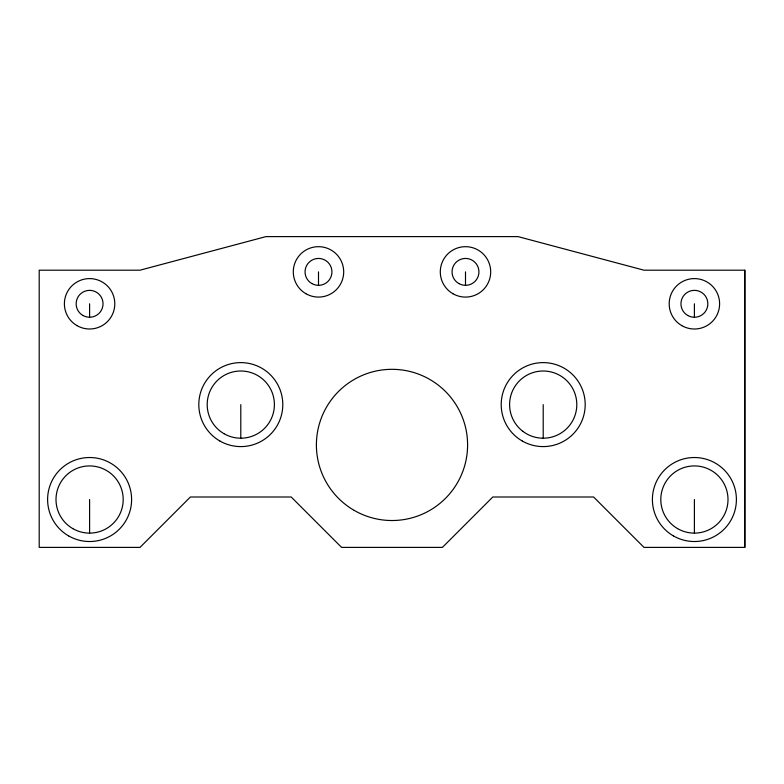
<?xml version="1.0" encoding="UTF-8"?>
<svg xmlns="http://www.w3.org/2000/svg" width="784" height="784" viewBox="0 0 784 784"><rect width="100%" height="100%" fill="white"/><g stroke="black" fill="none" stroke-linecap="round" stroke-linejoin="round"><path stroke-width="1.18" d="M744.8 547.399L744.8 270.196L643.997 270.196L517.999 236.601L266.001 236.601L140.003 270.196L39.2 270.196L39.2 547.399L140.003 547.399L190.404 496.997L291.197 496.997L341.599 547.399L442.401 547.399L492.803 496.997L593.596 496.997L643.997 547.399L744.8 547.399L744.8 270.196M694.399 303.8L694.399 317.236M694.399 499.516L694.399 533.12M543.204 404.603L543.204 438.197M465.5 271.881L465.5 285.317M318.5 271.881L318.5 285.317M240.796 404.603L240.796 438.197M89.601 303.8L89.601 317.236M89.601 499.516L89.601 533.12M522.742 431.259A33.604 33.604 0 0 0 576.514 408.983A33.604 33.604 0 0 0 530.347 373.556A33.604 33.604 0 0 0 522.742 431.259M677.601 528.622A33.604 33.604 0 0 0 728.003 499.516A33.604 33.604 0 0 0 677.601 470.42A33.604 33.604 0 0 0 677.601 528.622M72.804 528.622A33.604 33.604 0 0 0 123.196 499.516A33.604 33.604 0 0 0 72.804 470.42A33.604 33.604 0 0 0 72.804 528.622M223.999 433.699A33.604 33.604 0 0 0 274.4 404.603A33.604 33.604 0 0 0 223.999 375.497A33.604 33.604 0 0 0 223.999 433.699M673.397 535.893A42.003 42.003 0 0 0 736.401 499.516A42.003 42.003 0 0 0 673.397 463.148A42.003 42.003 0 0 0 673.397 535.893M522.203 440.971A42.003 42.003 0 0 0 585.197 404.603A42.003 42.003 0 0 0 522.203 368.225A42.003 42.003 0 0 0 522.203 440.971M458.777 283.524A13.436 13.436 0 0 0 478.936 271.881A13.436 13.436 0 0 0 458.777 260.239A13.436 13.436 0 0 0 458.777 283.524M687.676 315.442A13.436 13.436 0 0 0 707.844 303.8A13.436 13.436 0 0 0 687.676 292.158A13.436 13.436 0 0 0 687.676 315.442M354.201 510.394A75.597 75.597 0 0 0 467.597 444.92A75.597 75.597 0 0 0 354.201 379.446A75.597 75.597 0 0 0 354.201 510.394M82.879 315.442A13.436 13.436 0 0 0 103.037 303.8A13.436 13.436 0 0 0 82.879 292.158A13.436 13.436 0 0 0 82.879 315.442M311.777 283.524A13.436 13.436 0 0 0 331.936 271.881A13.436 13.436 0 0 0 311.777 260.239A13.436 13.436 0 0 0 311.777 283.524M305.897 293.706A25.196 25.196 0 0 0 343.696 271.881A25.196 25.196 0 0 0 305.897 250.057A25.196 25.196 0 0 0 305.897 293.706M219.804 440.971A42.003 42.003 0 0 0 282.799 404.603A42.003 42.003 0 0 0 219.804 368.225A42.003 42.003 0 0 0 219.804 440.971M68.6 535.893A42.003 42.003 0 0 0 131.604 499.516A42.003 42.003 0 0 0 68.6 463.148A42.003 42.003 0 0 0 68.6 535.893M452.897 293.706A25.196 25.196 0 0 0 490.696 271.881A25.196 25.196 0 0 0 452.897 250.057A25.196 25.196 0 0 0 452.897 293.706M681.796 325.625A25.196 25.196 0 0 0 719.604 303.8A25.196 25.196 0 0 0 681.796 281.975A25.196 25.196 0 0 0 681.796 325.625M76.999 325.625A25.196 25.196 0 0 0 114.797 303.8A25.196 25.196 0 0 0 76.999 281.975A25.196 25.196 0 0 0 76.999 325.625"/></g></svg>
